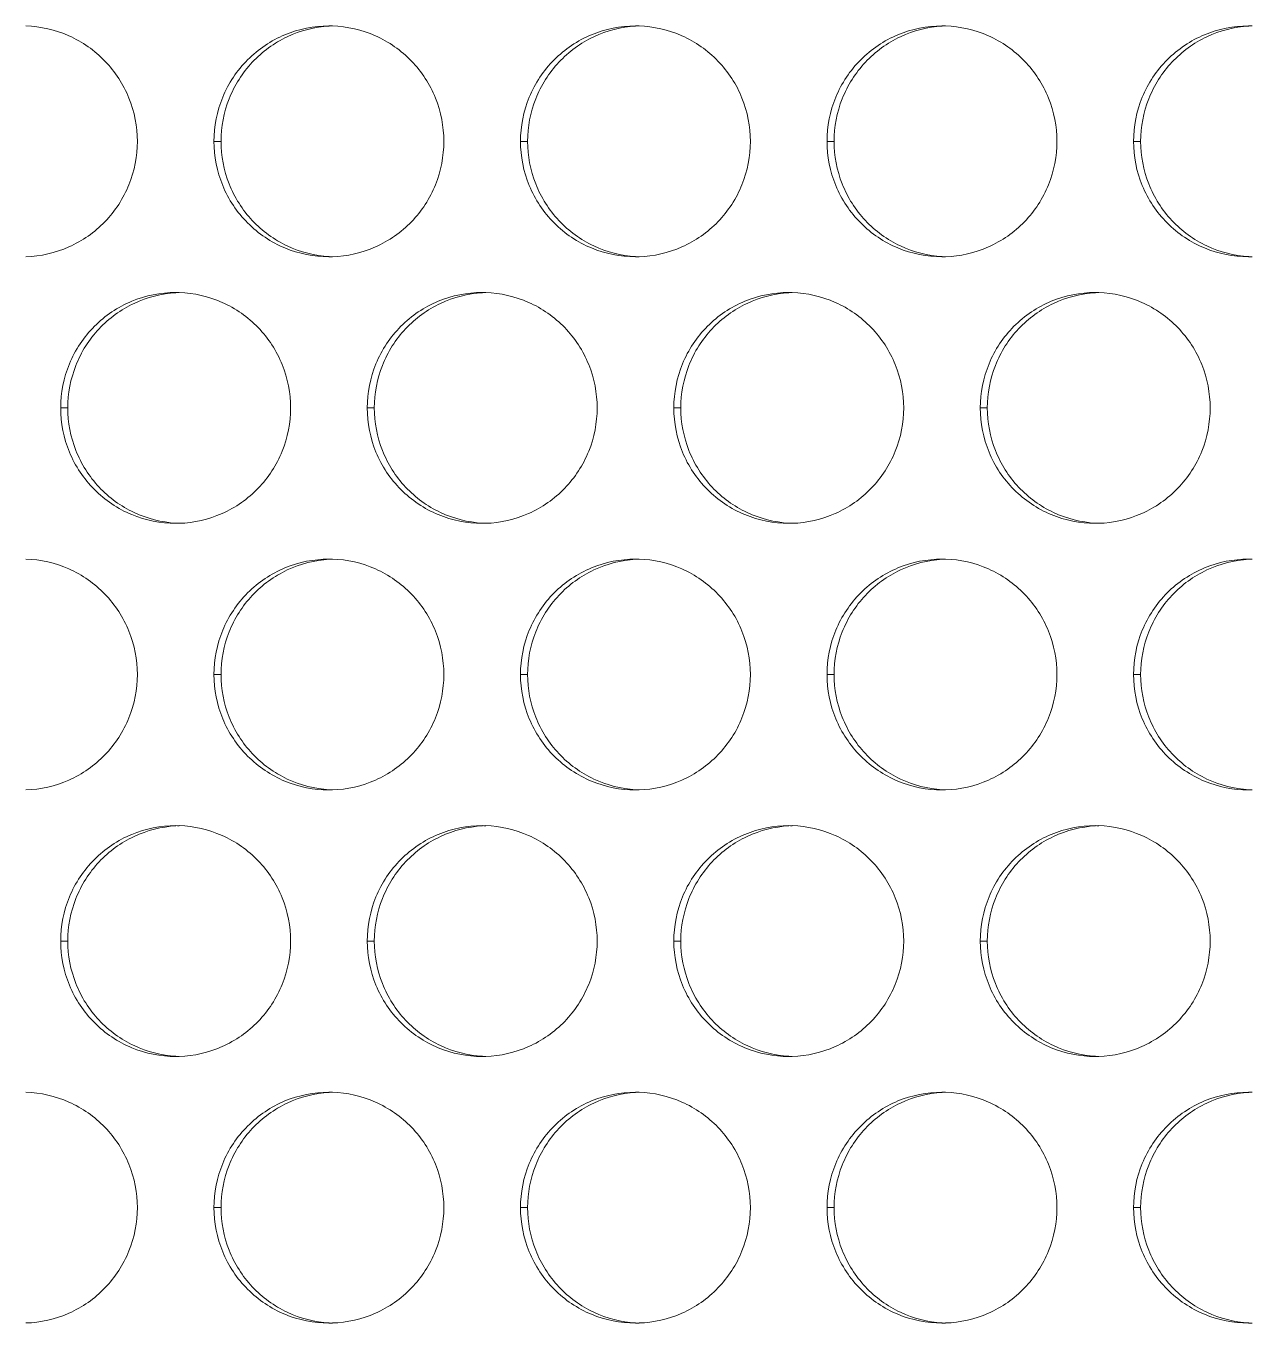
# Model space of a CAD drawing. Header units: millimetres. Extents: x 0 to 2524, y 0 to 1785.
# Drawn here: x 241.14 to 257.07, y 1292.15 to 1309 of the extents above; entities that cross this region are included whole.
import ezdxf

# ---------------------------------------------------------------- set-up
doc = ezdxf.new("R2010")
doc.units = ezdxf.units.MM
doc.header["$LTSCALE"] = 0.1
doc.layers.add('标注', color=251, linetype='Continuous', lineweight=9)

msp = doc.modelspace()

# ---------------------------------------------------------------- linework, layer by layer
at = {"layer": '标注'}
for p, q in [((243.672, 1307.504), (243.58, 1307.504)), ((247.655, 1307.504), (247.563, 1307.504)), ((251.638, 1307.504), (251.546, 1307.504)), ((255.621, 1307.504), (255.529, 1307.504)), ((241.68, 1304.04), (241.588, 1304.04)), ((245.663, 1304.04), (245.571, 1304.04)), ((249.646, 1304.04), (249.555, 1304.04)), ((253.629, 1304.04), (253.538, 1304.04)), ((243.672, 1300.575), (243.58, 1300.575)), ((247.655, 1300.575), (247.563, 1300.575)), ((251.638, 1300.575), (251.546, 1300.575)), ((255.621, 1300.575), (255.529, 1300.575)), ((241.68, 1297.111), (241.588, 1297.111)), ((245.663, 1297.111), (245.571, 1297.111)), ((249.646, 1297.111), (249.555, 1297.111)), ((253.629, 1297.111), (253.538, 1297.111)), ((243.672, 1293.647), (243.58, 1293.647)), ((247.655, 1293.647), (247.563, 1293.647)), ((251.638, 1293.647), (251.546, 1293.647)), ((255.621, 1293.647), (255.529, 1293.647))]:
    msp.add_line(p, q, dxfattribs=at)
for centre, start, end in [((245.074, 1307.531), 88.2049, 89.9991), ((249.057, 1307.531), 88.2049, 89.9991), ((253.04, 1307.531), 88.2049, 89.9991), ((257.023, 1307.531), 88.2049, 89.9991), ((245.074, 1307.477), 270.0009, 271.7951), ((249.057, 1307.477), 270.0009, 271.7951), ((253.04, 1307.477), 270.0009, 271.7951), ((257.023, 1307.477), 270.0009, 271.7951), ((243.082, 1304.066), 88.2049, 89.9991), ((247.065, 1304.066), 88.2049, 89.9991), ((251.048, 1304.066), 88.2049, 89.9991), ((255.031, 1304.066), 88.2049, 89.9991), ((243.082, 1304.013), 270.0009, 271.7951), ((247.065, 1304.013), 270.0009, 271.7951), ((251.048, 1304.013), 270.0009, 271.7951), ((255.031, 1304.013), 270.0009, 271.7951), ((245.074, 1300.602), 88.2049, 89.9991), ((249.057, 1300.602), 88.2049, 89.9991), ((253.04, 1300.602), 88.2049, 89.9991), ((257.023, 1300.602), 88.2049, 89.9991), ((245.074, 1300.548), 270.0009, 271.7951), ((249.057, 1300.548), 270.0009, 271.7951), ((253.04, 1300.548), 270.0009, 271.7951), ((257.023, 1300.548), 270.0009, 271.7951), ((243.082, 1297.138), 88.2049, 89.9991), ((247.065, 1297.138), 88.2049, 89.9991), ((251.048, 1297.138), 88.2049, 89.9991), ((255.031, 1297.138), 88.2049, 89.9991), ((243.082, 1297.084), 270.0009, 271.7951), ((247.065, 1297.084), 270.0009, 271.7951), ((251.048, 1297.084), 270.0009, 271.7951), ((255.031, 1297.084), 270.0009, 271.7951), ((245.074, 1293.674), 88.2049, 89.9991), ((249.057, 1293.674), 88.2049, 89.9991), ((253.04, 1293.674), 88.2049, 89.9991), ((257.023, 1293.674), 88.2049, 89.9991), ((245.074, 1293.62), 270.0009, 271.7951), ((249.057, 1293.62), 270.0009, 271.7951), ((253.04, 1293.62), 270.0009, 271.7951), ((257.023, 1293.62), 270.0009, 271.7951)]:
    msp.add_arc(centre, 1.473, start, end, dxfattribs=at)
for points, knots in [([(241.137, 1309.003), (241.327, 1308.997), (241.71, 1308.91), (242.19, 1308.573), (242.509, 1308.081), (242.584, 1307.695), (242.584, 1307.504)], [0, 0, 0, 0, 0.249513, 0.499315, 0.74953, 1, 1, 1, 1]), ([(243.58, 1307.504), (243.58, 1307.699), (243.657, 1308.093), (243.99, 1308.591), (244.486, 1308.925), (244.879, 1309.004), (245.074, 1309.004)], [0, 0, 0, 0, 0.250488, 0.50069, 0.750488, 1, 1, 1, 1]), ([(243.672, 1307.504), (243.672, 1307.691), (243.743, 1308.07), (244.052, 1308.556), (244.516, 1308.895), (244.889, 1308.99), (245.076, 1309.001)], [0, 0, 0, 0, 0.250454, 0.500681, 0.750486, 1, 1, 1, 1]), ([(245.12, 1309.003), (245.31, 1308.997), (245.693, 1308.91), (246.173, 1308.573), (246.493, 1308.081), (246.567, 1307.695), (246.567, 1307.504)], [0, 0, 0, 0, 0.249513, 0.499315, 0.74953, 1, 1, 1, 1]), ([(247.563, 1307.504), (247.563, 1307.699), (247.641, 1308.093), (247.973, 1308.591), (248.469, 1308.925), (248.862, 1309.004), (249.057, 1309.004)], [0, 0, 0, 0, 0.250488, 0.50069, 0.750488, 1, 1, 1, 1]), ([(247.655, 1307.504), (247.655, 1307.691), (247.727, 1308.07), (248.035, 1308.556), (248.5, 1308.895), (248.873, 1308.99), (249.059, 1309.001)], [0, 0, 0, 0, 0.250454, 0.500681, 0.750486, 1, 1, 1, 1]), ([(249.103, 1309.003), (249.293, 1308.997), (249.676, 1308.91), (250.156, 1308.573), (250.476, 1308.081), (250.55, 1307.695), (250.55, 1307.504)], [0, 0, 0, 0, 0.249513, 0.499315, 0.74953, 1, 1, 1, 1]), ([(251.546, 1307.504), (251.546, 1307.699), (251.624, 1308.093), (251.956, 1308.591), (252.452, 1308.925), (252.846, 1309.004), (253.04, 1309.004)], [0, 0, 0, 0, 0.250488, 0.50069, 0.750488, 1, 1, 1, 1]), ([(251.638, 1307.504), (251.638, 1307.691), (251.71, 1308.07), (252.018, 1308.556), (252.483, 1308.895), (252.856, 1308.99), (253.042, 1309.001)], [0, 0, 0, 0, 0.250454, 0.500681, 0.750486, 1, 1, 1, 1]), ([(253.086, 1309.003), (253.276, 1308.997), (253.659, 1308.91), (254.139, 1308.573), (254.459, 1308.081), (254.533, 1307.695), (254.533, 1307.504)], [0, 0, 0, 0, 0.249513, 0.499315, 0.74953, 1, 1, 1, 1]), ([(255.529, 1307.504), (255.529, 1307.699), (255.607, 1308.093), (255.939, 1308.591), (256.436, 1308.925), (256.829, 1309.004), (257.023, 1309.004)], [0, 0, 0, 0, 0.250488, 0.50069, 0.750488, 1, 1, 1, 1]), ([(255.621, 1307.504), (255.621, 1307.691), (255.693, 1308.07), (256.001, 1308.556), (256.466, 1308.895), (256.839, 1308.99), (257.026, 1309.001)], [0, 0, 0, 0, 0.250454, 0.500681, 0.750486, 1, 1, 1, 1]), ([(242.584, 1307.504), (242.584, 1307.312), (242.509, 1306.926), (242.19, 1306.434), (241.71, 1306.097), (241.327, 1306.01), (241.137, 1306.004)], [0, 0, 0, 0, 0.25047, 0.500685, 0.750487, 1, 1, 1, 1]), ([(245.074, 1306.004), (244.879, 1306.004), (244.486, 1306.082), (243.99, 1306.416), (243.657, 1306.914), (243.58, 1307.309), (243.58, 1307.504)], [0, 0, 0, 0, 0.249512, 0.49931, 0.749512, 1, 1, 1, 1]), ([(245.076, 1306.006), (244.889, 1306.018), (244.516, 1306.112), (244.052, 1306.451), (243.743, 1306.937), (243.672, 1307.316), (243.672, 1307.504)], [0, 0, 0, 0, 0.249514, 0.499319, 0.749546, 1, 1, 1, 1]), ([(246.567, 1307.504), (246.567, 1307.312), (246.493, 1306.926), (246.173, 1306.434), (245.693, 1306.097), (245.31, 1306.01), (245.12, 1306.004)], [0, 0, 0, 0, 0.25047, 0.500685, 0.750487, 1, 1, 1, 1]), ([(249.057, 1306.004), (248.862, 1306.004), (248.469, 1306.082), (247.973, 1306.416), (247.641, 1306.914), (247.563, 1307.309), (247.563, 1307.504)], [0, 0, 0, 0, 0.249512, 0.49931, 0.749512, 1, 1, 1, 1]), ([(249.059, 1306.006), (248.873, 1306.018), (248.5, 1306.112), (248.035, 1306.451), (247.727, 1306.937), (247.655, 1307.316), (247.655, 1307.504)], [0, 0, 0, 0, 0.249514, 0.499319, 0.749546, 1, 1, 1, 1]), ([(250.55, 1307.504), (250.55, 1307.312), (250.476, 1306.926), (250.156, 1306.434), (249.676, 1306.097), (249.293, 1306.01), (249.103, 1306.004)], [0, 0, 0, 0, 0.25047, 0.500685, 0.750487, 1, 1, 1, 1]), ([(253.04, 1306.004), (252.846, 1306.004), (252.452, 1306.082), (251.956, 1306.416), (251.624, 1306.914), (251.546, 1307.309), (251.546, 1307.504)], [0, 0, 0, 0, 0.249512, 0.49931, 0.749512, 1, 1, 1, 1]), ([(253.042, 1306.006), (252.856, 1306.018), (252.483, 1306.112), (252.018, 1306.451), (251.71, 1306.937), (251.638, 1307.316), (251.638, 1307.504)], [0, 0, 0, 0, 0.249514, 0.499319, 0.749546, 1, 1, 1, 1]), ([(254.533, 1307.504), (254.533, 1307.312), (254.459, 1306.926), (254.139, 1306.434), (253.659, 1306.097), (253.276, 1306.01), (253.086, 1306.004)], [0, 0, 0, 0, 0.25047, 0.500685, 0.750487, 1, 1, 1, 1]), ([(257.023, 1306.004), (256.829, 1306.004), (256.436, 1306.082), (255.939, 1306.416), (255.607, 1306.914), (255.529, 1307.309), (255.529, 1307.504)], [0, 0, 0, 0, 0.249512, 0.49931, 0.749512, 1, 1, 1, 1]), ([(257.026, 1306.006), (256.839, 1306.018), (256.466, 1306.112), (256.001, 1306.451), (255.693, 1306.937), (255.621, 1307.316), (255.621, 1307.504)], [0, 0, 0, 0, 0.249514, 0.499319, 0.749546, 1, 1, 1, 1]), ([(241.588, 1304.04), (241.588, 1304.235), (241.666, 1304.629), (241.998, 1305.127), (242.495, 1305.461), (242.888, 1305.54), (243.082, 1305.54)], [0, 0, 0, 0, 0.250488, 0.50069, 0.750488, 1, 1, 1, 1]), ([(241.68, 1304.04), (241.68, 1304.227), (241.752, 1304.606), (242.06, 1305.092), (242.525, 1305.431), (242.898, 1305.526), (243.085, 1305.537)], [0, 0, 0, 0, 0.250454, 0.500681, 0.750486, 1, 1, 1, 1]), ([(243.128, 1305.539), (243.319, 1305.533), (243.701, 1305.446), (244.181, 1305.109), (244.501, 1304.617), (244.576, 1304.231), (244.576, 1304.04)], [0, 0, 0, 0, 0.249513, 0.499315, 0.74953, 1, 1, 1, 1]), ([(245.571, 1304.04), (245.571, 1304.235), (245.649, 1304.629), (245.981, 1305.127), (246.478, 1305.461), (246.871, 1305.54), (247.065, 1305.54)], [0, 0, 0, 0, 0.250488, 0.50069, 0.750488, 1, 1, 1, 1]), ([(245.663, 1304.04), (245.663, 1304.227), (245.735, 1304.606), (246.043, 1305.092), (246.508, 1305.431), (246.881, 1305.526), (247.068, 1305.537)], [0, 0, 0, 0, 0.250454, 0.500681, 0.750486, 1, 1, 1, 1]), ([(247.111, 1305.539), (247.302, 1305.533), (247.684, 1305.446), (248.164, 1305.109), (248.484, 1304.617), (248.559, 1304.231), (248.559, 1304.04)], [0, 0, 0, 0, 0.249513, 0.499315, 0.74953, 1, 1, 1, 1]), ([(249.555, 1304.04), (249.555, 1304.235), (249.632, 1304.629), (249.964, 1305.127), (250.461, 1305.461), (250.854, 1305.54), (251.048, 1305.54)], [0, 0, 0, 0, 0.250488, 0.50069, 0.750488, 1, 1, 1, 1]), ([(249.646, 1304.04), (249.646, 1304.227), (249.718, 1304.606), (250.026, 1305.092), (250.491, 1305.431), (250.864, 1305.526), (251.051, 1305.537)], [0, 0, 0, 0, 0.250454, 0.500681, 0.750486, 1, 1, 1, 1]), ([(251.094, 1305.539), (251.285, 1305.533), (251.668, 1305.446), (252.148, 1305.109), (252.467, 1304.617), (252.542, 1304.231), (252.542, 1304.04)], [0, 0, 0, 0, 0.249513, 0.499315, 0.74953, 1, 1, 1, 1]), ([(253.538, 1304.04), (253.538, 1304.235), (253.615, 1304.629), (253.947, 1305.127), (254.444, 1305.461), (254.837, 1305.54), (255.031, 1305.54)], [0, 0, 0, 0, 0.250488, 0.50069, 0.750488, 1, 1, 1, 1]), ([(253.629, 1304.04), (253.629, 1304.227), (253.701, 1304.606), (254.009, 1305.092), (254.474, 1305.431), (254.847, 1305.526), (255.034, 1305.537)], [0, 0, 0, 0, 0.250454, 0.500681, 0.750486, 1, 1, 1, 1]), ([(255.077, 1305.539), (255.268, 1305.533), (255.651, 1305.446), (256.131, 1305.109), (256.45, 1304.617), (256.525, 1304.231), (256.525, 1304.04)], [0, 0, 0, 0, 0.249513, 0.499315, 0.74953, 1, 1, 1, 1]), ([(243.082, 1302.54), (242.888, 1302.54), (242.495, 1302.618), (241.998, 1302.952), (241.666, 1303.45), (241.588, 1303.844), (241.588, 1304.04)], [0, 0, 0, 0, 0.249512, 0.49931, 0.749512, 1, 1, 1, 1]), ([(243.085, 1302.542), (242.898, 1302.554), (242.525, 1302.648), (242.06, 1302.987), (241.752, 1303.473), (241.68, 1303.852), (241.68, 1304.04)], [0, 0, 0, 0, 0.249514, 0.499319, 0.749546, 1, 1, 1, 1]), ([(244.576, 1304.04), (244.576, 1303.848), (244.501, 1303.462), (244.181, 1302.97), (243.701, 1302.633), (243.319, 1302.546), (243.128, 1302.54)], [0, 0, 0, 0, 0.25047, 0.500685, 0.750487, 1, 1, 1, 1]), ([(247.065, 1302.54), (246.871, 1302.54), (246.478, 1302.618), (245.981, 1302.952), (245.649, 1303.45), (245.571, 1303.844), (245.571, 1304.04)], [0, 0, 0, 0, 0.249512, 0.49931, 0.749512, 1, 1, 1, 1]), ([(247.068, 1302.542), (246.881, 1302.554), (246.508, 1302.648), (246.043, 1302.987), (245.735, 1303.473), (245.663, 1303.852), (245.663, 1304.04)], [0, 0, 0, 0, 0.249514, 0.499319, 0.749546, 1, 1, 1, 1]), ([(248.559, 1304.04), (248.559, 1303.848), (248.484, 1303.462), (248.164, 1302.97), (247.684, 1302.633), (247.302, 1302.546), (247.111, 1302.54)], [0, 0, 0, 0, 0.25047, 0.500685, 0.750487, 1, 1, 1, 1]), ([(251.048, 1302.54), (250.854, 1302.54), (250.461, 1302.618), (249.964, 1302.952), (249.632, 1303.45), (249.555, 1303.844), (249.555, 1304.04)], [0, 0, 0, 0, 0.249512, 0.49931, 0.749512, 1, 1, 1, 1]), ([(251.051, 1302.542), (250.864, 1302.554), (250.491, 1302.648), (250.026, 1302.987), (249.718, 1303.473), (249.646, 1303.852), (249.646, 1304.04)], [0, 0, 0, 0, 0.249514, 0.499319, 0.749546, 1, 1, 1, 1]), ([(252.542, 1304.04), (252.542, 1303.848), (252.467, 1303.462), (252.148, 1302.97), (251.668, 1302.633), (251.285, 1302.546), (251.094, 1302.54)], [0, 0, 0, 0, 0.25047, 0.500685, 0.750487, 1, 1, 1, 1]), ([(255.031, 1302.54), (254.837, 1302.54), (254.444, 1302.618), (253.947, 1302.952), (253.615, 1303.45), (253.538, 1303.844), (253.538, 1304.04)], [0, 0, 0, 0, 0.249512, 0.49931, 0.749512, 1, 1, 1, 1]), ([(255.034, 1302.542), (254.847, 1302.554), (254.474, 1302.648), (254.009, 1302.987), (253.701, 1303.473), (253.629, 1303.852), (253.629, 1304.04)], [0, 0, 0, 0, 0.249514, 0.499319, 0.749546, 1, 1, 1, 1]), ([(256.525, 1304.04), (256.525, 1303.848), (256.45, 1303.462), (256.131, 1302.97), (255.651, 1302.633), (255.268, 1302.546), (255.077, 1302.54)], [0, 0, 0, 0, 0.25047, 0.500685, 0.750487, 1, 1, 1, 1]), ([(241.137, 1302.075), (241.327, 1302.069), (241.71, 1301.982), (242.19, 1301.645), (242.509, 1301.153), (242.584, 1300.767), (242.584, 1300.575)], [0, 0, 0, 0, 0.249513, 0.499315, 0.74953, 1, 1, 1, 1]), ([(243.58, 1300.575), (243.58, 1300.771), (243.657, 1301.165), (243.99, 1301.663), (244.486, 1301.997), (244.879, 1302.075), (245.074, 1302.075)], [0, 0, 0, 0, 0.250488, 0.50069, 0.750488, 1, 1, 1, 1]), ([(243.672, 1300.575), (243.672, 1300.763), (243.743, 1301.142), (244.052, 1301.628), (244.516, 1301.967), (244.889, 1302.061), (245.076, 1302.073)], [0, 0, 0, 0, 0.250454, 0.500681, 0.750486, 1, 1, 1, 1]), ([(245.12, 1302.075), (245.31, 1302.069), (245.693, 1301.982), (246.173, 1301.645), (246.493, 1301.153), (246.567, 1300.767), (246.567, 1300.575)], [0, 0, 0, 0, 0.249513, 0.499315, 0.74953, 1, 1, 1, 1]), ([(247.563, 1300.575), (247.563, 1300.771), (247.641, 1301.165), (247.973, 1301.663), (248.469, 1301.997), (248.862, 1302.075), (249.057, 1302.075)], [0, 0, 0, 0, 0.250488, 0.50069, 0.750488, 1, 1, 1, 1]), ([(247.655, 1300.575), (247.655, 1300.763), (247.727, 1301.142), (248.035, 1301.628), (248.5, 1301.967), (248.873, 1302.061), (249.059, 1302.073)], [0, 0, 0, 0, 0.250454, 0.500681, 0.750486, 1, 1, 1, 1]), ([(249.103, 1302.075), (249.293, 1302.069), (249.676, 1301.982), (250.156, 1301.645), (250.476, 1301.153), (250.55, 1300.767), (250.55, 1300.575)], [0, 0, 0, 0, 0.249513, 0.499315, 0.74953, 1, 1, 1, 1]), ([(251.546, 1300.575), (251.546, 1300.771), (251.624, 1301.165), (251.956, 1301.663), (252.452, 1301.997), (252.846, 1302.075), (253.04, 1302.075)], [0, 0, 0, 0, 0.250488, 0.50069, 0.750488, 1, 1, 1, 1]), ([(251.638, 1300.575), (251.638, 1300.763), (251.71, 1301.142), (252.018, 1301.628), (252.483, 1301.967), (252.856, 1302.061), (253.042, 1302.073)], [0, 0, 0, 0, 0.250454, 0.500681, 0.750486, 1, 1, 1, 1]), ([(253.086, 1302.075), (253.276, 1302.069), (253.659, 1301.982), (254.139, 1301.645), (254.459, 1301.153), (254.533, 1300.767), (254.533, 1300.575)], [0, 0, 0, 0, 0.249513, 0.499315, 0.74953, 1, 1, 1, 1]), ([(255.529, 1300.575), (255.529, 1300.771), (255.607, 1301.165), (255.939, 1301.663), (256.436, 1301.997), (256.829, 1302.075), (257.023, 1302.075)], [0, 0, 0, 0, 0.250488, 0.50069, 0.750488, 1, 1, 1, 1]), ([(255.621, 1300.575), (255.621, 1300.763), (255.693, 1301.142), (256.001, 1301.628), (256.466, 1301.967), (256.839, 1302.061), (257.026, 1302.073)], [0, 0, 0, 0, 0.250454, 0.500681, 0.750486, 1, 1, 1, 1]), ([(242.584, 1300.575), (242.584, 1300.384), (242.509, 1299.998), (242.19, 1299.506), (241.71, 1299.169), (241.327, 1299.082), (241.137, 1299.076)], [0, 0, 0, 0, 0.25047, 0.500685, 0.750487, 1, 1, 1, 1]), ([(245.074, 1299.075), (244.879, 1299.075), (244.486, 1299.154), (243.99, 1299.488), (243.657, 1299.986), (243.58, 1300.38), (243.58, 1300.575)], [0, 0, 0, 0, 0.249512, 0.49931, 0.749512, 1, 1, 1, 1]), ([(245.076, 1299.078), (244.889, 1299.089), (244.516, 1299.184), (244.052, 1299.523), (243.743, 1300.009), (243.672, 1300.388), (243.672, 1300.575)], [0, 0, 0, 0, 0.249514, 0.499319, 0.749546, 1, 1, 1, 1]), ([(246.567, 1300.575), (246.567, 1300.384), (246.493, 1299.998), (246.173, 1299.506), (245.693, 1299.169), (245.31, 1299.082), (245.12, 1299.076)], [0, 0, 0, 0, 0.25047, 0.500685, 0.750487, 1, 1, 1, 1]), ([(249.057, 1299.075), (248.862, 1299.075), (248.469, 1299.154), (247.973, 1299.488), (247.641, 1299.986), (247.563, 1300.38), (247.563, 1300.575)], [0, 0, 0, 0, 0.249512, 0.49931, 0.749512, 1, 1, 1, 1]), ([(249.059, 1299.078), (248.873, 1299.089), (248.5, 1299.184), (248.035, 1299.523), (247.727, 1300.009), (247.655, 1300.388), (247.655, 1300.575)], [0, 0, 0, 0, 0.249514, 0.499319, 0.749546, 1, 1, 1, 1]), ([(250.55, 1300.575), (250.55, 1300.384), (250.476, 1299.998), (250.156, 1299.506), (249.676, 1299.169), (249.293, 1299.082), (249.103, 1299.076)], [0, 0, 0, 0, 0.25047, 0.500685, 0.750487, 1, 1, 1, 1]), ([(253.04, 1299.075), (252.846, 1299.075), (252.452, 1299.154), (251.956, 1299.488), (251.624, 1299.986), (251.546, 1300.38), (251.546, 1300.575)], [0, 0, 0, 0, 0.249512, 0.49931, 0.749512, 1, 1, 1, 1]), ([(253.042, 1299.078), (252.856, 1299.089), (252.483, 1299.184), (252.018, 1299.523), (251.71, 1300.009), (251.638, 1300.388), (251.638, 1300.575)], [0, 0, 0, 0, 0.249514, 0.499319, 0.749546, 1, 1, 1, 1]), ([(254.533, 1300.575), (254.533, 1300.384), (254.459, 1299.998), (254.139, 1299.506), (253.659, 1299.169), (253.276, 1299.082), (253.086, 1299.076)], [0, 0, 0, 0, 0.25047, 0.500685, 0.750487, 1, 1, 1, 1]), ([(257.023, 1299.075), (256.829, 1299.075), (256.436, 1299.154), (255.939, 1299.488), (255.607, 1299.986), (255.529, 1300.38), (255.529, 1300.575)], [0, 0, 0, 0, 0.249512, 0.49931, 0.749512, 1, 1, 1, 1]), ([(257.026, 1299.078), (256.839, 1299.089), (256.466, 1299.184), (256.001, 1299.523), (255.693, 1300.009), (255.621, 1300.388), (255.621, 1300.575)], [0, 0, 0, 0, 0.249514, 0.499319, 0.749546, 1, 1, 1, 1]), ([(241.588, 1297.111), (241.588, 1297.306), (241.666, 1297.701), (241.998, 1298.199), (242.495, 1298.533), (242.888, 1298.611), (243.082, 1298.611)], [0, 0, 0, 0, 0.250488, 0.50069, 0.750488, 1, 1, 1, 1]), ([(241.68, 1297.111), (241.68, 1297.299), (241.752, 1297.678), (242.06, 1298.164), (242.525, 1298.503), (242.898, 1298.597), (243.085, 1298.609)], [0, 0, 0, 0, 0.250454, 0.500681, 0.750486, 1, 1, 1, 1]), ([(243.128, 1298.611), (243.319, 1298.605), (243.701, 1298.518), (244.181, 1298.181), (244.501, 1297.689), (244.576, 1297.303), (244.576, 1297.111)], [0, 0, 0, 0, 0.249513, 0.499315, 0.74953, 1, 1, 1, 1]), ([(245.571, 1297.111), (245.571, 1297.306), (245.649, 1297.701), (245.981, 1298.199), (246.478, 1298.533), (246.871, 1298.611), (247.065, 1298.611)], [0, 0, 0, 0, 0.250488, 0.50069, 0.750488, 1, 1, 1, 1]), ([(245.663, 1297.111), (245.663, 1297.299), (245.735, 1297.678), (246.043, 1298.164), (246.508, 1298.503), (246.881, 1298.597), (247.068, 1298.609)], [0, 0, 0, 0, 0.250454, 0.500681, 0.750486, 1, 1, 1, 1]), ([(247.111, 1298.611), (247.302, 1298.605), (247.684, 1298.518), (248.164, 1298.181), (248.484, 1297.689), (248.559, 1297.303), (248.559, 1297.111)], [0, 0, 0, 0, 0.249513, 0.499315, 0.74953, 1, 1, 1, 1]), ([(249.555, 1297.111), (249.555, 1297.306), (249.632, 1297.701), (249.964, 1298.199), (250.461, 1298.533), (250.854, 1298.611), (251.048, 1298.611)], [0, 0, 0, 0, 0.250488, 0.50069, 0.750488, 1, 1, 1, 1]), ([(249.646, 1297.111), (249.646, 1297.299), (249.718, 1297.678), (250.026, 1298.164), (250.491, 1298.503), (250.864, 1298.597), (251.051, 1298.609)], [0, 0, 0, 0, 0.250454, 0.500681, 0.750486, 1, 1, 1, 1]), ([(251.094, 1298.611), (251.285, 1298.605), (251.668, 1298.518), (252.148, 1298.181), (252.467, 1297.689), (252.542, 1297.303), (252.542, 1297.111)], [0, 0, 0, 0, 0.249513, 0.499315, 0.74953, 1, 1, 1, 1]), ([(253.538, 1297.111), (253.538, 1297.306), (253.615, 1297.701), (253.947, 1298.199), (254.444, 1298.533), (254.837, 1298.611), (255.031, 1298.611)], [0, 0, 0, 0, 0.250488, 0.50069, 0.750488, 1, 1, 1, 1]), ([(253.629, 1297.111), (253.629, 1297.299), (253.701, 1297.678), (254.009, 1298.164), (254.474, 1298.503), (254.847, 1298.597), (255.034, 1298.609)], [0, 0, 0, 0, 0.250454, 0.500681, 0.750486, 1, 1, 1, 1]), ([(255.077, 1298.611), (255.268, 1298.605), (255.651, 1298.518), (256.131, 1298.181), (256.45, 1297.689), (256.525, 1297.303), (256.525, 1297.111)], [0, 0, 0, 0, 0.249513, 0.499315, 0.74953, 1, 1, 1, 1]), ([(243.082, 1295.611), (242.888, 1295.611), (242.495, 1295.69), (241.998, 1296.024), (241.666, 1296.522), (241.588, 1296.916), (241.588, 1297.111)], [0, 0, 0, 0, 0.249512, 0.49931, 0.749512, 1, 1, 1, 1]), ([(243.085, 1295.614), (242.898, 1295.625), (242.525, 1295.72), (242.06, 1296.059), (241.752, 1296.545), (241.68, 1296.924), (241.68, 1297.111)], [0, 0, 0, 0, 0.249514, 0.499319, 0.749546, 1, 1, 1, 1]), ([(244.576, 1297.111), (244.576, 1296.92), (244.501, 1296.534), (244.181, 1296.042), (243.701, 1295.705), (243.319, 1295.618), (243.128, 1295.612)], [0, 0, 0, 0, 0.25047, 0.500685, 0.750487, 1, 1, 1, 1]), ([(247.065, 1295.611), (246.871, 1295.611), (246.478, 1295.69), (245.981, 1296.024), (245.649, 1296.522), (245.571, 1296.916), (245.571, 1297.111)], [0, 0, 0, 0, 0.249512, 0.49931, 0.749512, 1, 1, 1, 1]), ([(247.068, 1295.614), (246.881, 1295.625), (246.508, 1295.72), (246.043, 1296.059), (245.735, 1296.545), (245.663, 1296.924), (245.663, 1297.111)], [0, 0, 0, 0, 0.249514, 0.499319, 0.749546, 1, 1, 1, 1]), ([(248.559, 1297.111), (248.559, 1296.92), (248.484, 1296.534), (248.164, 1296.042), (247.684, 1295.705), (247.302, 1295.618), (247.111, 1295.612)], [0, 0, 0, 0, 0.25047, 0.500685, 0.750487, 1, 1, 1, 1]), ([(251.048, 1295.611), (250.854, 1295.611), (250.461, 1295.69), (249.964, 1296.024), (249.632, 1296.522), (249.555, 1296.916), (249.555, 1297.111)], [0, 0, 0, 0, 0.249512, 0.49931, 0.749512, 1, 1, 1, 1]), ([(251.051, 1295.614), (250.864, 1295.625), (250.491, 1295.72), (250.026, 1296.059), (249.718, 1296.545), (249.646, 1296.924), (249.646, 1297.111)], [0, 0, 0, 0, 0.249514, 0.499319, 0.749546, 1, 1, 1, 1]), ([(252.542, 1297.111), (252.542, 1296.92), (252.467, 1296.534), (252.148, 1296.042), (251.668, 1295.705), (251.285, 1295.618), (251.094, 1295.612)], [0, 0, 0, 0, 0.25047, 0.500685, 0.750487, 1, 1, 1, 1]), ([(255.031, 1295.611), (254.837, 1295.611), (254.444, 1295.69), (253.947, 1296.024), (253.615, 1296.522), (253.538, 1296.916), (253.538, 1297.111)], [0, 0, 0, 0, 0.249512, 0.49931, 0.749512, 1, 1, 1, 1]), ([(255.034, 1295.614), (254.847, 1295.625), (254.474, 1295.72), (254.009, 1296.059), (253.701, 1296.545), (253.629, 1296.924), (253.629, 1297.111)], [0, 0, 0, 0, 0.249514, 0.499319, 0.749546, 1, 1, 1, 1]), ([(256.525, 1297.111), (256.525, 1296.92), (256.45, 1296.534), (256.131, 1296.042), (255.651, 1295.705), (255.268, 1295.618), (255.077, 1295.612)], [0, 0, 0, 0, 0.25047, 0.500685, 0.750487, 1, 1, 1, 1]), ([(241.137, 1295.147), (241.327, 1295.141), (241.71, 1295.054), (242.19, 1294.717), (242.509, 1294.225), (242.584, 1293.839), (242.584, 1293.647)], [0, 0, 0, 0, 0.249513, 0.499315, 0.74953, 1, 1, 1, 1]), ([(243.58, 1293.647), (243.58, 1293.842), (243.657, 1294.236), (243.99, 1294.735), (244.486, 1295.069), (244.879, 1295.147), (245.074, 1295.147)], [0, 0, 0, 0, 0.250488, 0.50069, 0.750488, 1, 1, 1, 1]), ([(243.672, 1293.647), (243.672, 1293.835), (243.743, 1294.214), (244.052, 1294.7), (244.516, 1295.039), (244.889, 1295.133), (245.076, 1295.145)], [0, 0, 0, 0, 0.250454, 0.500681, 0.750486, 1, 1, 1, 1]), ([(245.12, 1295.147), (245.31, 1295.141), (245.693, 1295.054), (246.173, 1294.717), (246.493, 1294.225), (246.567, 1293.839), (246.567, 1293.647)], [0, 0, 0, 0, 0.249513, 0.499315, 0.74953, 1, 1, 1, 1]), ([(247.563, 1293.647), (247.563, 1293.842), (247.641, 1294.236), (247.973, 1294.735), (248.469, 1295.069), (248.862, 1295.147), (249.057, 1295.147)], [0, 0, 0, 0, 0.250488, 0.50069, 0.750488, 1, 1, 1, 1]), ([(247.655, 1293.647), (247.655, 1293.835), (247.727, 1294.214), (248.035, 1294.7), (248.5, 1295.039), (248.873, 1295.133), (249.059, 1295.145)], [0, 0, 0, 0, 0.250454, 0.500681, 0.750486, 1, 1, 1, 1]), ([(249.103, 1295.147), (249.293, 1295.141), (249.676, 1295.054), (250.156, 1294.717), (250.476, 1294.225), (250.55, 1293.839), (250.55, 1293.647)], [0, 0, 0, 0, 0.249513, 0.499315, 0.74953, 1, 1, 1, 1]), ([(251.546, 1293.647), (251.546, 1293.842), (251.624, 1294.236), (251.956, 1294.735), (252.452, 1295.069), (252.846, 1295.147), (253.04, 1295.147)], [0, 0, 0, 0, 0.250488, 0.50069, 0.750488, 1, 1, 1, 1]), ([(251.638, 1293.647), (251.638, 1293.835), (251.71, 1294.214), (252.018, 1294.7), (252.483, 1295.039), (252.856, 1295.133), (253.042, 1295.145)], [0, 0, 0, 0, 0.250454, 0.500681, 0.750486, 1, 1, 1, 1]), ([(253.086, 1295.147), (253.276, 1295.141), (253.659, 1295.054), (254.139, 1294.717), (254.459, 1294.225), (254.533, 1293.839), (254.533, 1293.647)], [0, 0, 0, 0, 0.249513, 0.499315, 0.74953, 1, 1, 1, 1]), ([(255.529, 1293.647), (255.529, 1293.842), (255.607, 1294.236), (255.939, 1294.735), (256.436, 1295.069), (256.829, 1295.147), (257.023, 1295.147)], [0, 0, 0, 0, 0.250488, 0.50069, 0.750488, 1, 1, 1, 1]), ([(255.621, 1293.647), (255.621, 1293.835), (255.693, 1294.214), (256.001, 1294.7), (256.466, 1295.039), (256.839, 1295.133), (257.026, 1295.145)], [0, 0, 0, 0, 0.250454, 0.500681, 0.750486, 1, 1, 1, 1]), ([(242.584, 1293.647), (242.584, 1293.456), (242.509, 1293.07), (242.19, 1292.577), (241.71, 1292.241), (241.327, 1292.154), (241.137, 1292.148)], [0, 0, 0, 0, 0.25047, 0.500685, 0.750487, 1, 1, 1, 1]), ([(245.074, 1292.147), (244.879, 1292.147), (244.486, 1292.225), (243.99, 1292.559), (243.657, 1293.058), (243.58, 1293.452), (243.58, 1293.647)], [0, 0, 0, 0, 0.249512, 0.49931, 0.749512, 1, 1, 1, 1]), ([(245.076, 1292.15), (244.889, 1292.161), (244.516, 1292.256), (244.052, 1292.594), (243.743, 1293.08), (243.672, 1293.46), (243.672, 1293.647)], [0, 0, 0, 0, 0.249514, 0.499319, 0.749546, 1, 1, 1, 1]), ([(246.567, 1293.647), (246.567, 1293.456), (246.493, 1293.07), (246.173, 1292.577), (245.693, 1292.241), (245.31, 1292.154), (245.12, 1292.148)], [0, 0, 0, 0, 0.25047, 0.500685, 0.750487, 1, 1, 1, 1]), ([(249.057, 1292.147), (248.862, 1292.147), (248.469, 1292.225), (247.973, 1292.559), (247.641, 1293.058), (247.563, 1293.452), (247.563, 1293.647)], [0, 0, 0, 0, 0.249512, 0.49931, 0.749512, 1, 1, 1, 1]), ([(249.059, 1292.15), (248.873, 1292.161), (248.5, 1292.256), (248.035, 1292.594), (247.727, 1293.08), (247.655, 1293.46), (247.655, 1293.647)], [0, 0, 0, 0, 0.249514, 0.499319, 0.749546, 1, 1, 1, 1]), ([(250.55, 1293.647), (250.55, 1293.456), (250.476, 1293.07), (250.156, 1292.577), (249.676, 1292.241), (249.293, 1292.154), (249.103, 1292.148)], [0, 0, 0, 0, 0.25047, 0.500685, 0.750487, 1, 1, 1, 1]), ([(253.04, 1292.147), (252.846, 1292.147), (252.452, 1292.225), (251.956, 1292.559), (251.624, 1293.058), (251.546, 1293.452), (251.546, 1293.647)], [0, 0, 0, 0, 0.249512, 0.49931, 0.749512, 1, 1, 1, 1]), ([(253.042, 1292.15), (252.856, 1292.161), (252.483, 1292.256), (252.018, 1292.594), (251.71, 1293.08), (251.638, 1293.46), (251.638, 1293.647)], [0, 0, 0, 0, 0.249514, 0.499319, 0.749546, 1, 1, 1, 1]), ([(254.533, 1293.647), (254.533, 1293.456), (254.459, 1293.07), (254.139, 1292.577), (253.659, 1292.241), (253.276, 1292.154), (253.086, 1292.148)], [0, 0, 0, 0, 0.25047, 0.500685, 0.750487, 1, 1, 1, 1]), ([(257.023, 1292.147), (256.829, 1292.147), (256.436, 1292.225), (255.939, 1292.559), (255.607, 1293.058), (255.529, 1293.452), (255.529, 1293.647)], [0, 0, 0, 0, 0.249512, 0.49931, 0.749512, 1, 1, 1, 1]), ([(257.026, 1292.15), (256.839, 1292.161), (256.466, 1292.256), (256.001, 1292.594), (255.693, 1293.08), (255.621, 1293.46), (255.621, 1293.647)], [0, 0, 0, 0, 0.249514, 0.499319, 0.749546, 1, 1, 1, 1])]:
    msp.add_open_spline(points, degree=3, knots=knots, dxfattribs=at)

doc.saveas('drawing.dxf')
